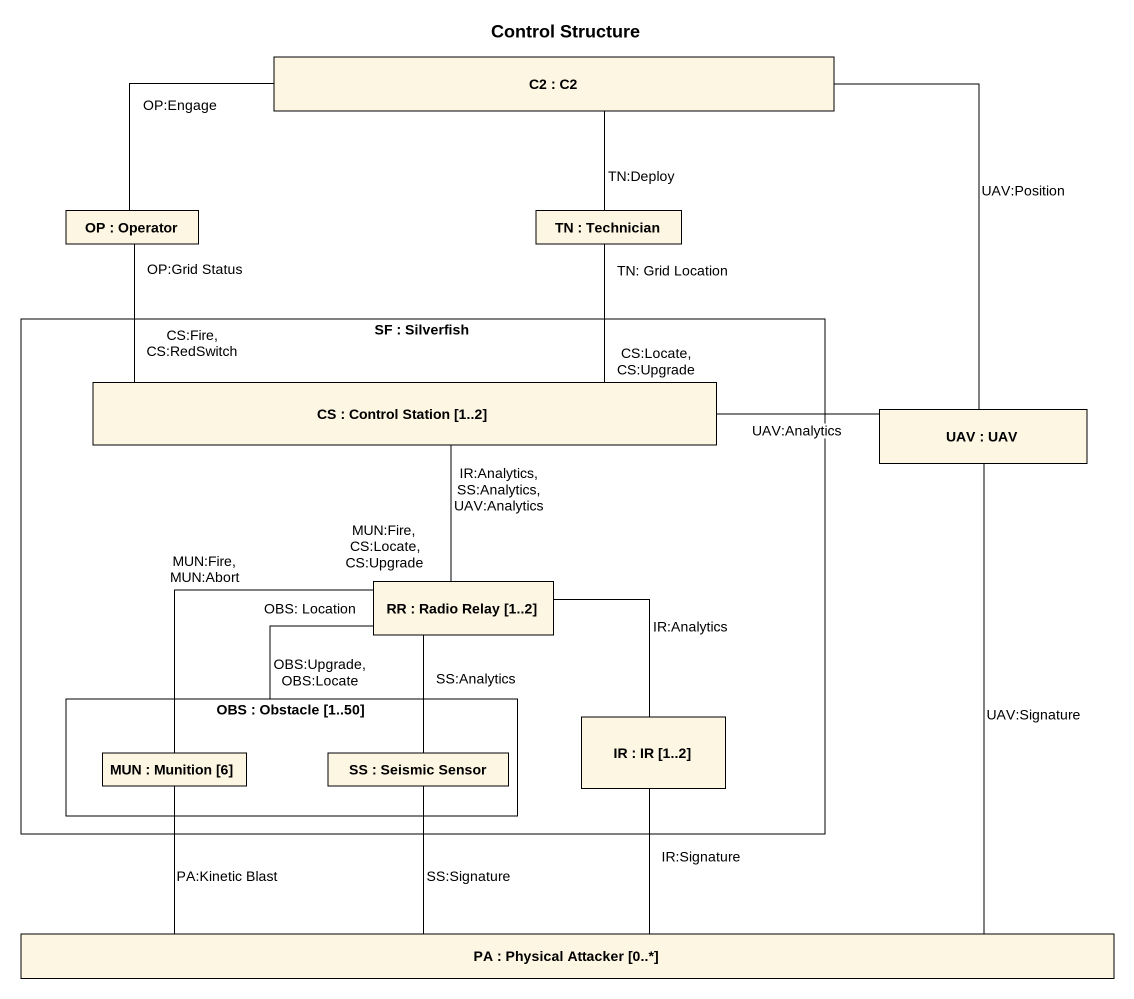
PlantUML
@startuml
title Control Structure
rectangle "C2 : C2" as C2
rectangle "OP : Operator" as OP
rectangle "TN : Technician" as TN
rectangle "SF : Silverfish" as SF {
  rectangle "CS : Control Station [1..2]" as CS
  rectangle "RR : Radio Relay [1..2]" as RR
  rectangle "OBS : Obstacle [1..50]" as OBS {
    rectangle "MUN : Munition [6]" as MUN
    rectangle "SS : Seismic Sensor" as SS
  }
  rectangle "IR : IR [1..2]" as IR
}
rectangle "UAV : UAV" as UAV
rectangle "PA : Physical Attacker [0..*]" as PA
C2 -left- OP : OP:Engage
C2 -- TN : TN:Deploy
C2 -- UAV : UAV:Position
OP -- CS : OP:Grid Status\nCS:Fire, CS:RedSwitch
TN -- CS : TN: Grid Location\nCS:Locate, CS:Upgrade
CS -- RR : IR:Analytics, SS:Analytics, UAV:Analytics\nMUN:Fire, CS:Locate, CS:Upgrade
UAV -left- CS : UAV:Analytics
UAV -- PA : UAV:Signature
RR -- OBS : OBS: Location\nOBS:Upgrade, OBS:Locate
RR -- IR : IR:Analytics
RR -left- MUN : MUN:Fire, MUN:Abort
IR -- PA : IR:Signature
MUN -right- PA : PA:Kinetic Blast
SS -up- RR : SS:Analytics
PA -up- SS : SS:Signature
@enduml
